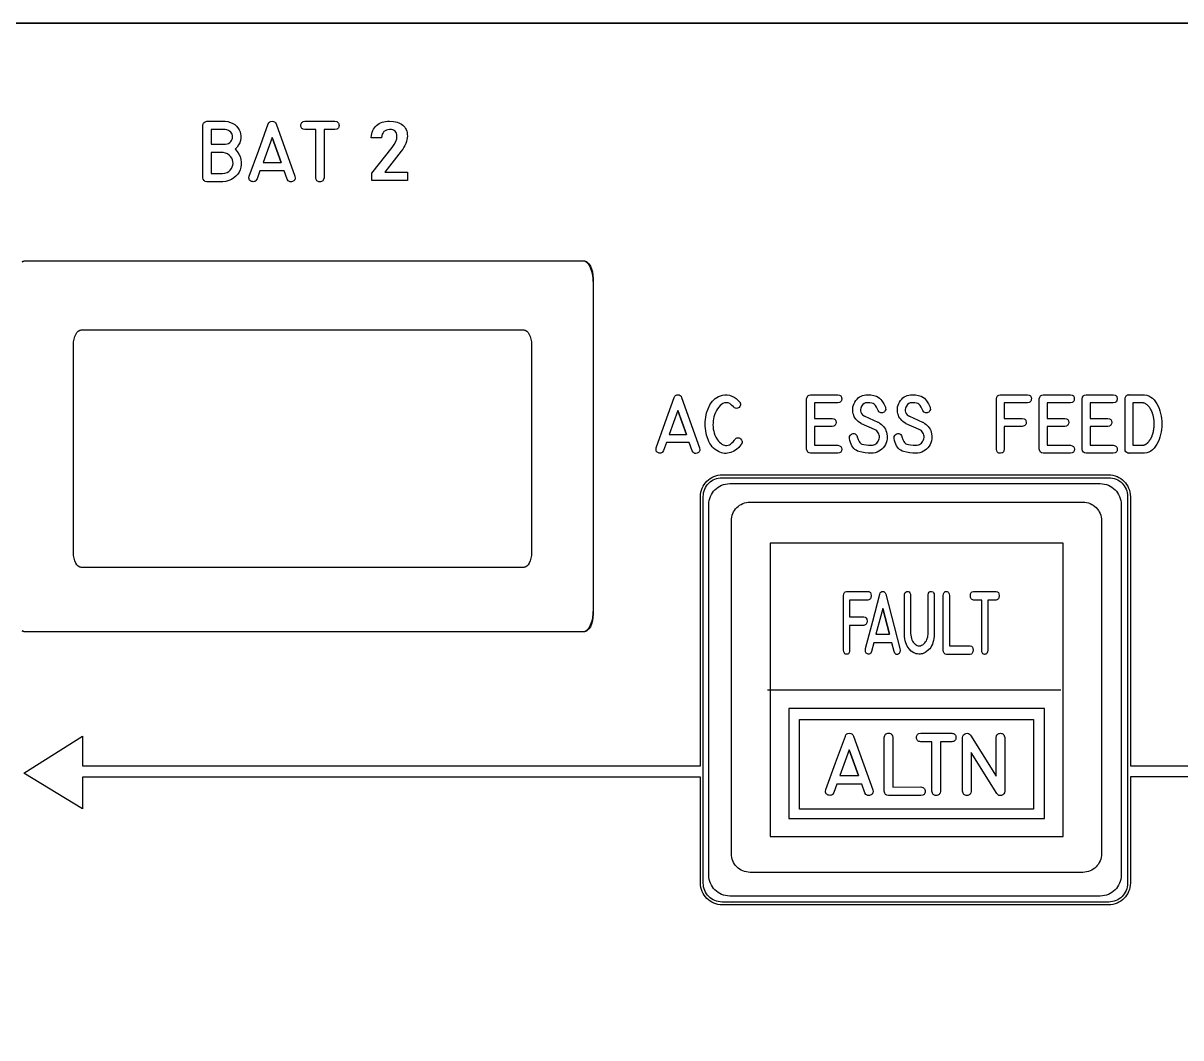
# Model space of a CAD drawing. Extents: x 361 to 684, y 82 to 686.
# Drawn here: x 539.8 to 602.9, y 381.5 to 436.8 of the extents above; entities that cross this region are included whole.
import ezdxf

# ---------------------------------------------------------------- set-up
doc = ezdxf.new("R2010")
doc.units = 0
for name, color, linetype in [('_BACKPANEL', 5, 'CONTINUOUS'), ('_ENGRAVING', 105, 'CONTINUOUS'), ('_LABELS', 30, 'CONTINUOUS'), ('_TOPLAYER', 1, 'CONTINUOUS')]:
    doc.layers.add(name, color=color, linetype=linetype)

msp = doc.modelspace()

# ---------------------------------------------------------------- linework, layer by layer
at = {"layer": '_BACKPANEL'}
for points in [[(683.839, 436.825), (683.839, 431.985), (683.839, 422.306), (683.839, 412.626), (683.839, 340.03), (683.839, 330.35), (361.5, 330.35), (361.5, 340.03), (361.5, 412.626), (361.5, 422.306), (361.5, 431.985), (361.5, 436.825)], [(577.894, 412.033), (598.989, 412.033), (599.095, 412.028), (599.197, 412.012), (599.295, 411.987), (599.39, 411.952), (599.48, 411.909), (599.564, 411.858), (599.643, 411.799), (599.716, 411.733), (599.782, 411.66), (599.841, 411.581), (599.893, 411.496), (599.936, 411.406), (599.97, 411.312), (599.996, 411.213), (600.011, 411.111), (600.016, 411.005), (600.016, 389.91), (600.011, 389.805), (599.996, 389.703), (599.97, 389.604), (599.936, 389.51), (599.893, 389.42), (599.841, 389.335), (599.782, 389.256), (599.716, 389.183), (599.643, 389.117), (599.564, 389.058), (599.48, 389.007), (599.39, 388.963), (599.295, 388.929), (599.197, 388.904), (599.095, 388.888), (598.989, 388.883), (577.894, 388.883), (577.788, 388.888), (577.686, 388.904), (577.588, 388.929), (577.493, 388.963), (577.403, 389.007), (577.319, 389.058), (577.24, 389.117), (577.167, 389.183), (577.1, 389.256), (577.041, 389.335), (576.99, 389.42), (576.947, 389.51), (576.912, 389.604), (576.887, 389.703), (576.872, 389.805), (576.866, 389.91), (576.866, 411.005), (576.872, 411.111), (576.887, 411.213), (576.912, 411.312), (576.947, 411.406), (576.99, 411.496), (577.041, 411.581), (577.1, 411.66), (577.167, 411.733), (577.24, 411.799), (577.319, 411.858), (577.403, 411.909), (577.493, 411.952), (577.588, 411.987), (577.686, 412.012), (577.788, 412.028)]]:
    msp.add_lwpolyline(points, close=True, dxfattribs=at)
msp.add_lwpolyline([(539.705, 423.82), (539.755, 423.844), (539.807, 423.859), (539.86, 423.864), (570.335, 423.864), (570.388, 423.859), (570.44, 423.844), (570.49, 423.82), (570.539, 423.787), (570.628, 423.696), (570.705, 423.576), (570.769, 423.43), (570.817, 423.262), (570.848, 423.077), (570.859, 422.879), (570.859, 404.6), (570.848, 404.401), (570.817, 404.216), (570.769, 404.049), (570.705, 403.903), (570.628, 403.783), (570.539, 403.692), (570.49, 403.659), (570.44, 403.634), (570.388, 403.619), (570.335, 403.614), (539.86, 403.614), (539.807, 403.619), (539.755, 403.634), (539.705, 403.659)], dxfattribs=at)
at = {"layer": '_ENGRAVING'}
for points in [[(550.783, 431.477), (550.93, 431.456), (551.065, 431.418), (551.188, 431.363), (551.298, 431.292), (551.395, 431.208), (551.475, 431.116), (551.539, 431.016), (551.588, 430.907), (551.619, 430.793), (551.634, 430.675), (551.63, 430.553), (551.61, 430.428), (551.57, 430.304), (551.509, 430.184), (551.427, 430.07), (551.325, 429.961), (551.437, 429.828), (551.526, 429.689), (551.592, 429.546), (551.635, 429.396), (551.655, 429.247), (551.656, 429.103), (551.636, 428.964), (551.597, 428.829), (551.538, 428.703), (551.461, 428.586), (551.366, 428.479), (551.252, 428.382), (551.122, 428.3), (550.978, 428.238), (550.818, 428.196), (550.644, 428.174), (550.639, 428.174), (549.781, 428.174), (549.692, 428.198), (549.625, 428.243), (549.578, 428.31), (549.552, 428.398), (549.552, 431.248), (549.577, 431.338), (549.597, 431.374), (549.623, 431.406), (549.691, 431.452), (549.781, 431.477)], [(552.091, 428.485), (552.608, 429.907), (553.127, 431.329), (553.16, 431.393), (553.206, 431.44), (553.266, 431.468), (553.338, 431.477), (553.411, 431.469), (553.47, 431.441), (553.517, 431.395), (553.551, 431.329), (554.585, 428.477), (554.595, 428.373), (554.588, 428.329), (554.575, 428.29), (554.554, 428.256), (554.525, 428.227), (554.489, 428.202), (554.446, 428.183), (554.401, 428.171), (554.358, 428.167), (554.318, 428.171), (554.281, 428.184), (554.246, 428.205), (554.214, 428.235), (554.158, 428.319), (553.991, 428.78), (552.677, 428.78), (552.515, 428.33), (552.458, 428.246), (552.426, 428.216), (552.39, 428.195), (552.352, 428.183), (552.312, 428.179), (552.268, 428.184), (552.222, 428.197), (552.178, 428.217), (552.142, 428.241), (552.114, 428.27), (552.094, 428.304), (552.082, 428.342), (552.077, 428.385)], [(555.721, 428.4), (555.721, 431.023), (555.129, 431.023), (555.03, 431.043), (554.991, 431.063), (554.96, 431.088), (554.935, 431.119), (554.917, 431.157), (554.907, 431.2), (554.904, 431.249), (554.907, 431.298), (554.918, 431.342), (554.936, 431.379), (554.96, 431.411), (554.992, 431.436), (555.031, 431.456), (555.129, 431.477), (556.766, 431.477), (556.864, 431.457), (556.902, 431.437), (556.933, 431.412), (556.958, 431.38), (556.975, 431.342), (556.986, 431.299), (556.989, 431.249), (556.986, 431.2), (556.976, 431.156), (556.958, 431.119), (556.934, 431.087), (556.903, 431.062), (556.864, 431.043), (556.766, 431.023), (556.176, 431.023), (556.176, 428.4), (556.147, 428.3), (556.125, 428.26), (556.098, 428.229), (556.065, 428.204), (556.028, 428.187), (555.985, 428.177), (555.938, 428.174), (555.89, 428.178), (555.849, 428.189), (555.813, 428.207), (555.783, 428.232), (555.759, 428.263), (555.74, 428.302)], [(559.74, 431.482), (559.964, 431.469), (560.065, 431.453), (560.159, 431.43), (560.246, 431.4), (560.326, 431.364), (560.399, 431.322), (560.466, 431.272), (560.525, 431.218), (560.577, 431.157), (560.62, 431.091), (560.656, 431.019), (560.684, 430.941), (560.703, 430.857), (560.715, 430.767), (560.719, 430.672), (560.719, 430.666), (560.714, 430.572), (560.698, 430.475), (560.672, 430.374), (560.635, 430.27), (560.588, 430.164), (560.53, 430.057), (560.463, 429.95), (560.386, 429.842), (559.494, 428.692), (560.73, 428.692), (560.73, 428.239), (558.782, 428.239), (558.782, 428.654), (559.884, 430.041), (559.999, 430.21), (560.084, 430.372), (560.136, 430.525), (560.149, 430.596), (560.153, 430.663), (560.153, 430.672), (560.147, 430.753), (560.127, 430.824), (560.095, 430.884), (560.051, 430.935), (559.993, 430.974), (559.925, 431.003), (559.845, 431.02), (559.753, 431.025), (559.661, 431.018), (559.578, 430.997), (559.506, 430.962), (559.443, 430.913), (559.392, 430.851), (559.353, 430.777), (559.326, 430.69), (559.313, 430.59), (559.313, 430.575), (558.746, 430.575), (558.746, 430.59), (558.759, 430.695), (558.778, 430.793), (558.805, 430.885), (558.838, 430.971), (558.878, 431.05), (558.925, 431.123), (558.98, 431.19), (559.041, 431.25), (559.108, 431.305), (559.182, 431.352), (559.261, 431.392), (559.345, 431.424), (559.436, 431.45), (559.531, 431.468), (559.633, 431.479)], [(550.783, 431.019), (550.009, 431.019), (550.009, 430.224), (550.788, 430.224), (550.881, 430.241), (550.962, 430.271), (551.03, 430.313), (551.085, 430.368), (551.128, 430.431), (551.158, 430.496), (551.175, 430.564), (551.18, 430.633), (551.173, 430.702), (551.154, 430.768), (551.122, 430.831), (551.078, 430.891), (551.022, 430.943), (550.954, 430.982), (550.874, 431.007)], [(553.827, 429.234), (553.336, 430.589), (552.843, 429.234)], [(553.336, 430.589), (553.827, 429.234)], [(550.639, 428.63), (550.768, 428.646), (550.881, 428.68), (550.977, 428.734), (551.057, 428.808), (551.12, 428.893), (551.166, 428.983), (551.195, 429.077), (551.206, 429.176), (551.2, 429.276), (551.177, 429.373), (551.135, 429.466), (551.076, 429.556), (550.999, 429.636), (550.904, 429.699), (550.791, 429.743), (550.659, 429.771), (550.009, 429.771), (550.009, 428.63)], [(574.3, 413.663), (574.791, 415.039), (575.283, 416.416), (575.315, 416.478), (575.359, 416.522), (575.415, 416.55), (575.484, 416.559), (575.553, 416.551), (575.609, 416.524), (575.654, 416.479), (575.686, 416.416), (576.668, 413.655), (576.677, 413.555), (576.671, 413.512), (576.658, 413.474), (576.638, 413.441), (576.611, 413.413), (576.577, 413.39), (576.536, 413.371), (576.452, 413.356), (576.414, 413.36), (576.379, 413.372), (576.346, 413.393), (576.315, 413.421), (576.262, 413.503), (576.104, 413.949), (574.856, 413.949), (574.703, 413.513), (574.649, 413.432), (574.618, 413.403), (574.584, 413.383), (574.548, 413.371), (574.509, 413.367), (574.468, 413.372), (574.424, 413.385), (574.383, 413.404), (574.349, 413.428), (574.322, 413.456), (574.303, 413.488), (574.291, 413.525), (574.287, 413.567)], [(578.942, 413.862), (578.928, 413.841), (578.92, 413.83), (578.914, 413.821), (578.801, 413.687), (578.671, 413.574), (578.526, 413.481), (578.363, 413.41), (578.278, 413.384), (578.194, 413.366), (578.109, 413.358), (578.025, 413.359), (577.941, 413.37), (577.858, 413.389), (577.775, 413.417), (577.692, 413.454), (577.599, 413.507), (577.513, 413.569), (577.432, 413.639), (577.359, 413.717), (577.291, 413.804), (577.23, 413.9), (577.176, 414.004), (577.128, 414.116), (577.051, 414.352), (576.999, 414.592), (576.973, 414.837), (576.973, 415.086), (576.999, 415.333), (577.051, 415.569), (577.129, 415.795), (577.233, 416.011), (577.295, 416.112), (577.364, 416.202), (577.439, 416.283), (577.521, 416.354), (577.61, 416.415), (577.705, 416.466), (577.807, 416.507), (577.916, 416.539), (578.044, 416.558), (578.172, 416.557), (578.301, 416.533), (578.429, 416.488), (578.551, 416.427), (578.661, 416.354), (578.76, 416.27), (578.848, 416.175), (578.856, 416.164), (578.884, 416.116), (578.898, 416.066), (578.899, 416.014), (578.885, 415.959), (578.86, 415.908), (578.826, 415.868), (578.784, 415.838), (578.733, 415.819), (578.675, 415.812), (578.62, 415.822), (578.567, 415.848), (578.516, 415.891), (578.414, 415.997), (578.314, 416.071), (578.217, 416.114), (578.168, 416.124), (578.121, 416.125), (578.028, 416.112), (577.941, 416.081), (577.858, 416.032), (577.781, 415.966), (577.709, 415.886), (577.643, 415.795), (577.584, 415.694), (577.531, 415.582), (577.486, 415.467), (577.451, 415.355), (577.425, 415.247), (577.409, 415.143), (577.399, 415.029), (577.396, 414.915), (577.401, 414.8), (577.414, 414.685), (577.435, 414.572), (577.465, 414.462), (577.504, 414.355), (577.553, 414.252), (577.651, 414.09), (577.704, 414.022), (577.76, 413.962), (577.82, 413.911), (577.882, 413.868), (577.947, 413.833), (578.016, 413.806), (578.086, 413.791), (578.155, 413.789), (578.224, 413.802), (578.292, 413.829), (578.36, 413.87), (578.428, 413.926), (578.495, 413.995), (578.562, 414.079), (578.591, 414.119), (578.664, 414.182), (578.701, 414.2), (578.739, 414.209), (578.777, 414.208), (578.816, 414.199), (578.855, 414.18), (578.895, 414.153), (578.958, 414.086), (578.976, 414.051), (578.987, 414.016), (578.988, 413.979), (578.981, 413.941)], [(584.205, 416.124), (582.935, 416.124), (582.935, 415.27), (583.903, 415.27), (583.998, 415.243), (584.035, 415.223), (584.066, 415.198), (584.089, 415.167), (584.106, 415.132), (584.12, 415.047), (584.106, 414.962), (584.089, 414.927), (584.065, 414.897), (584.035, 414.872), (583.997, 414.852), (583.903, 414.826), (582.935, 414.826), (582.935, 413.801), (584.205, 413.801), (584.299, 413.775), (584.336, 413.754), (584.366, 413.729), (584.39, 413.699), (584.407, 413.665), (584.42, 413.581), (584.407, 413.497), (584.39, 413.462), (584.366, 413.432), (584.336, 413.407), (584.299, 413.387), (584.205, 413.362), (582.722, 413.362), (582.637, 413.385), (582.572, 413.43), (582.528, 413.496), (582.505, 413.584), (582.505, 416.341), (582.529, 416.432), (582.574, 416.498), (582.603, 416.523), (582.638, 416.541), (582.722, 416.559), (584.205, 416.559), (584.299, 416.539), (584.336, 416.52), (584.366, 416.496), (584.39, 416.465), (584.407, 416.429), (584.416, 416.387), (584.42, 416.34), (584.406, 416.25), (584.389, 416.215), (584.366, 416.185), (584.335, 416.161), (584.298, 416.142)], [(586.387, 415.064), (586.411, 415.053), (586.439, 415.039), (586.463, 415.025), (586.487, 415.01), (586.512, 414.995), (586.584, 414.942), (586.649, 414.884), (586.707, 414.821), (586.758, 414.753), (586.801, 414.68), (586.837, 414.603), (586.866, 414.52), (586.887, 414.433), (586.904, 414.29), (586.9, 414.144), (586.881, 414.04), (586.851, 413.94), (586.808, 413.844), (586.753, 413.751), (586.689, 413.666), (586.616, 413.592), (586.536, 413.527), (586.448, 413.473), (586.348, 413.426), (586.247, 413.393), (586.144, 413.373), (586.039, 413.367), (585.863, 413.372), (585.692, 413.39), (585.524, 413.419), (585.361, 413.46), (585.283, 413.488), (585.211, 413.525), (585.144, 413.573), (585.084, 413.63), (585.029, 413.697), (584.98, 413.774), (584.937, 413.861), (584.9, 413.957), (584.872, 414.063), (584.851, 414.172), (584.846, 414.227), (584.853, 414.278), (584.873, 414.326), (584.905, 414.37), (584.946, 414.407), (584.992, 414.43), (585.042, 414.44), (585.097, 414.436), (585.153, 414.417), (585.2, 414.385), (585.237, 414.341), (585.266, 414.283), (585.27, 414.269), (585.314, 414.117), (585.371, 413.999), (585.405, 413.952), (585.442, 413.915), (585.483, 413.885), (585.527, 413.865), (585.627, 413.836), (585.746, 413.817), (585.882, 413.807), (586.036, 413.805), (586.108, 413.81), (586.174, 413.823), (586.235, 413.846), (586.289, 413.877), (586.338, 413.918), (586.38, 413.967), (586.417, 414.025), (586.448, 414.093), (586.467, 414.157), (586.476, 414.223), (586.475, 414.29), (586.463, 414.359), (586.442, 414.425), (586.413, 414.485), (586.376, 414.54), (586.33, 414.589), (586.279, 414.627), (586.214, 414.662), (585.505, 414.979), (585.482, 414.992), (585.399, 415.041), (585.324, 415.095), (585.258, 415.154), (585.2, 415.219), (585.15, 415.288), (585.108, 415.361), (585.075, 415.44), (585.05, 415.524), (585.03, 415.623), (585.02, 415.719), (585.022, 415.812), (585.034, 415.903), (585.058, 415.992), (585.092, 416.077), (585.137, 416.161), (585.193, 416.241), (585.257, 416.316), (585.325, 416.38), (585.399, 416.435), (585.477, 416.48), (585.56, 416.514), (585.648, 416.539), (585.741, 416.554), (585.838, 416.559), (586.007, 416.554), (586.166, 416.524), (586.243, 416.504), (586.321, 416.473), (586.412, 416.423), (586.491, 416.364), (586.559, 416.296), (586.616, 416.22), (586.714, 416.053), (586.802, 415.872), (586.815, 415.832), (586.82, 415.759), (586.8, 415.693), (586.762, 415.633), (586.73, 415.605), (586.689, 415.581), (586.646, 415.568), (586.602, 415.564), (586.555, 415.571), (586.51, 415.587), (586.471, 415.613), (586.438, 415.649), (586.41, 415.696), (586.325, 415.881), (586.27, 415.967), (586.198, 416.038), (586.133, 416.074), (586.064, 416.1), (585.964, 416.117), (585.823, 416.122), (585.727, 416.11), (585.642, 416.075), (585.57, 416.019), (585.509, 415.941), (585.478, 415.882), (585.459, 415.82), (585.451, 415.755), (585.454, 415.686), (585.472, 415.605), (585.505, 415.533), (585.552, 415.47), (585.613, 415.418), (585.627, 415.408), (585.644, 415.398), (585.661, 415.39), (585.679, 415.382)], [(588.824, 415.064), (588.849, 415.053), (588.876, 415.039), (588.901, 415.025), (588.925, 415.01), (588.95, 414.995), (589.022, 414.942), (589.087, 414.884), (589.145, 414.821), (589.195, 414.753), (589.239, 414.68), (589.275, 414.603), (589.304, 414.52), (589.325, 414.433), (589.342, 414.29), (589.337, 414.144), (589.319, 414.04), (589.289, 413.94), (589.246, 413.844), (589.191, 413.751), (589.126, 413.666), (589.054, 413.592), (588.974, 413.527), (588.886, 413.473), (588.786, 413.426), (588.685, 413.393), (588.582, 413.373), (588.477, 413.367), (588.301, 413.372), (588.13, 413.39), (587.962, 413.419), (587.798, 413.46), (587.721, 413.488), (587.648, 413.525), (587.582, 413.573), (587.522, 413.63), (587.467, 413.697), (587.418, 413.774), (587.375, 413.861), (587.338, 413.957), (587.31, 414.063), (587.289, 414.172), (587.283, 414.227), (587.291, 414.278), (587.311, 414.326), (587.343, 414.37), (587.384, 414.407), (587.43, 414.43), (587.48, 414.44), (587.535, 414.436), (587.591, 414.417), (587.638, 414.385), (587.675, 414.341), (587.704, 414.283), (587.708, 414.269), (587.752, 414.117), (587.809, 413.999), (587.843, 413.952), (587.88, 413.915), (587.921, 413.885), (587.965, 413.865), (588.065, 413.836), (588.183, 413.817), (588.32, 413.807), (588.474, 413.805), (588.546, 413.81), (588.612, 413.823), (588.672, 413.846), (588.727, 413.877), (588.775, 413.918), (588.818, 413.967), (588.855, 414.025), (588.886, 414.093), (588.905, 414.157), (588.914, 414.223), (588.913, 414.29), (588.901, 414.359), (588.88, 414.425), (588.851, 414.485), (588.813, 414.54), (588.768, 414.589), (588.716, 414.627), (588.651, 414.662), (587.942, 414.979), (587.919, 414.992), (587.837, 415.041), (587.762, 415.095), (587.696, 415.154), (587.638, 415.219), (587.588, 415.288), (587.546, 415.361), (587.513, 415.44), (587.488, 415.524), (587.467, 415.623), (587.458, 415.719), (587.46, 415.812), (587.472, 415.903), (587.495, 415.992), (587.53, 416.077), (587.575, 416.161), (587.631, 416.241), (587.695, 416.316), (587.763, 416.38), (587.837, 416.435), (587.915, 416.48), (587.998, 416.514), (588.086, 416.539), (588.179, 416.554), (588.276, 416.559), (588.445, 416.554), (588.604, 416.524), (588.681, 416.504), (588.759, 416.473), (588.849, 416.423), (588.929, 416.364), (588.997, 416.296), (589.054, 416.22), (589.152, 416.053), (589.239, 415.872), (589.253, 415.832), (589.258, 415.759), (589.238, 415.693), (589.2, 415.633), (589.167, 415.605), (589.127, 415.581), (589.084, 415.568), (589.039, 415.564), (588.993, 415.571), (588.948, 415.587), (588.909, 415.613), (588.875, 415.649), (588.847, 415.696), (588.762, 415.881), (588.708, 415.967), (588.636, 416.038), (588.571, 416.074), (588.501, 416.1), (588.402, 416.117), (588.261, 416.122), (588.164, 416.11), (588.08, 416.075), (588.007, 416.019), (587.947, 415.941), (587.916, 415.882), (587.896, 415.82), (587.888, 415.755), (587.892, 415.686), (587.91, 415.605), (587.942, 415.533), (587.989, 415.47), (588.051, 415.418), (588.065, 415.408), (588.082, 415.398), (588.099, 415.39), (588.117, 415.382)], [(592.858, 413.584), (592.858, 416.337), (592.882, 416.429), (592.901, 416.465), (592.926, 416.496), (592.956, 416.521), (592.99, 416.539), (593.075, 416.559), (594.558, 416.559), (594.651, 416.539), (594.687, 416.52), (594.717, 416.495), (594.74, 416.465), (594.757, 416.428), (594.77, 416.338), (594.767, 416.29), (594.757, 416.248), (594.74, 416.212), (594.716, 416.182), (594.686, 416.158), (594.649, 416.139), (594.554, 416.12), (593.288, 416.12), (593.288, 415.267), (594.276, 415.267), (594.368, 415.248), (594.405, 415.23), (594.435, 415.206), (594.459, 415.177), (594.476, 415.142), (594.49, 415.056), (594.487, 415.01), (594.478, 414.968), (594.461, 414.932), (594.438, 414.901), (594.408, 414.875), (594.371, 414.854), (594.276, 414.828), (593.288, 414.828), (593.288, 413.584), (593.269, 413.489), (593.252, 413.452), (593.229, 413.421), (593.2, 413.397), (593.166, 413.38), (593.081, 413.365), (593.035, 413.368), (592.995, 413.378), (592.959, 413.394), (592.929, 413.418), (592.904, 413.449), (592.883, 413.487)], [(596.899, 416.124), (595.629, 416.124), (595.629, 415.27), (596.597, 415.27), (596.692, 415.243), (596.73, 415.223), (596.76, 415.198), (596.784, 415.167), (596.801, 415.132), (596.814, 415.047), (596.8, 414.962), (596.783, 414.927), (596.759, 414.897), (596.729, 414.872), (596.692, 414.852), (596.597, 414.826), (595.629, 414.826), (595.629, 413.801), (596.899, 413.801), (596.993, 413.775), (597.03, 413.754), (597.061, 413.729), (597.084, 413.699), (597.101, 413.665), (597.115, 413.581), (597.101, 413.497), (597.084, 413.462), (597.061, 413.432), (597.03, 413.407), (596.993, 413.387), (596.899, 413.362), (595.417, 413.362), (595.331, 413.385), (595.267, 413.43), (595.223, 413.496), (595.199, 413.584), (595.199, 416.341), (595.224, 416.432), (595.268, 416.498), (595.298, 416.523), (595.332, 416.541), (595.417, 416.559), (596.899, 416.559), (596.993, 416.539), (597.03, 416.52), (597.061, 416.496), (597.084, 416.465), (597.101, 416.429), (597.111, 416.387), (597.114, 416.34), (597.1, 416.25), (597.083, 416.215), (597.06, 416.185), (597.03, 416.161), (596.993, 416.142)], [(599.24, 416.124), (597.971, 416.124), (597.971, 415.27), (598.939, 415.27), (599.034, 415.243), (599.071, 415.223), (599.101, 415.198), (599.125, 415.167), (599.142, 415.132), (599.155, 415.047), (599.141, 414.962), (599.124, 414.927), (599.101, 414.897), (599.07, 414.872), (599.033, 414.852), (598.939, 414.826), (597.971, 414.826), (597.971, 413.801), (599.24, 413.801), (599.335, 413.775), (599.372, 413.754), (599.402, 413.729), (599.426, 413.699), (599.443, 413.665), (599.456, 413.581), (599.443, 413.497), (599.426, 413.462), (599.402, 413.432), (599.372, 413.407), (599.335, 413.387), (599.24, 413.362), (597.758, 413.362), (597.673, 413.385), (597.608, 413.43), (597.564, 413.496), (597.54, 413.584), (597.54, 416.341), (597.565, 416.432), (597.609, 416.498), (597.639, 416.523), (597.674, 416.541), (597.758, 416.559), (599.24, 416.559), (599.335, 416.539), (599.372, 416.52), (599.402, 416.496), (599.425, 416.465), (599.442, 416.429), (599.452, 416.387), (599.455, 416.34), (599.442, 416.25), (599.425, 416.215), (599.401, 416.185), (599.371, 416.161), (599.334, 416.142)], [(600.096, 416.559), (600.817, 416.559), (600.948, 416.551), (601.069, 416.528), (601.183, 416.489), (601.288, 416.434), (601.384, 416.364), (601.472, 416.278), (601.552, 416.177), (601.623, 416.06), (601.686, 415.933), (601.74, 415.804), (601.786, 415.671), (601.824, 415.535), (601.853, 415.396), (601.874, 415.254), (601.887, 415.109), (601.891, 414.961), (601.887, 414.812), (601.874, 414.667), (601.853, 414.525), (601.824, 414.386), (601.786, 414.25), (601.74, 414.118), (601.685, 413.988), (601.622, 413.862), (601.551, 413.744), (601.471, 413.643), (601.383, 413.557), (601.287, 413.487), (601.182, 413.432), (601.069, 413.393), (600.947, 413.37), (600.817, 413.362), (600.096, 413.362), (600.099, 413.362), (600.096, 413.362), (600.041, 413.371), (599.971, 413.399), (599.922, 413.444), (599.893, 413.505), (599.883, 413.584), (599.882, 413.584), (599.883, 416.341), (599.882, 416.353), (599.888, 416.394), (599.901, 416.432), (599.921, 416.467), (599.948, 416.499), (599.981, 416.525), (600.017, 416.544), (600.056, 416.555), (600.098, 416.559)], [(575.948, 414.388), (575.482, 415.699), (575.014, 414.388)], [(575.482, 415.699), (575.948, 414.388)], [(600.817, 413.802), (600.824, 413.802), (600.831, 413.802), (600.837, 413.803), (600.843, 413.804), (600.85, 413.805), (600.859, 413.805), (600.865, 413.806), (600.873, 413.807), (600.879, 413.808), (600.886, 413.808), (600.899, 413.812), (600.905, 413.814), (600.912, 413.818), (600.919, 413.819), (600.928, 413.821), (600.934, 413.823), (600.941, 413.826), (600.955, 413.832), (600.971, 413.838), (600.977, 413.84), (600.984, 413.844), (600.997, 413.852), (601.012, 413.86), (601.018, 413.864), (601.026, 413.869), (601.039, 413.879), (601.046, 413.883), (601.055, 413.888), (601.061, 413.893), (601.069, 413.899), (601.075, 413.903), (601.082, 413.908), (601.098, 413.921), (601.11, 413.933), (601.116, 413.94), (601.124, 413.947), (601.13, 413.954), (601.137, 413.961), (601.151, 413.974), (601.157, 413.98), (601.165, 413.988), (601.171, 413.995), (601.179, 414.004), (601.191, 414.019), (601.205, 414.036), (601.217, 414.054), (601.223, 414.062), (601.231, 414.071), (601.236, 414.08), (601.243, 414.089), (601.248, 414.1), (601.255, 414.11), (601.268, 414.129), (601.273, 414.139), (601.28, 414.149), (601.285, 414.159), (601.292, 414.169), (601.301, 414.189), (601.307, 414.2), (601.314, 414.213), (601.319, 414.223), (601.326, 414.235), (601.33, 414.246), (601.335, 414.258), (601.346, 414.281), (601.356, 414.306), (601.36, 414.318), (601.366, 414.331), (601.369, 414.344), (601.375, 414.358), (601.382, 414.383), (601.386, 414.395), (601.392, 414.409), (601.399, 414.436), (601.409, 414.463), (601.411, 414.476), (601.415, 414.491), (601.418, 414.504), (601.422, 414.519), (601.425, 414.53), (601.428, 414.545), (601.433, 414.575), (601.435, 414.588), (601.439, 414.603), (601.441, 414.616), (601.444, 414.631), (601.448, 414.661), (601.451, 414.675), (601.454, 414.69), (601.458, 414.72), (601.458, 414.733), (601.461, 414.75), (601.464, 414.779), (601.465, 414.809), (601.467, 414.84), (601.468, 414.87), (601.469, 414.885), (601.471, 414.901), (601.472, 414.915), (601.473, 414.931), (601.473, 414.945), (601.473, 414.961), (601.473, 414.975), (601.473, 414.99), (601.472, 415.005), (601.471, 415.021), (601.471, 415.035), (601.471, 415.051), (601.468, 415.082), (601.467, 415.11), (601.464, 415.143), (601.462, 415.171), (601.459, 415.201), (601.457, 415.215), (601.456, 415.231), (601.45, 415.26), (601.447, 415.274), (601.445, 415.288), (601.441, 415.318), (601.436, 415.348), (601.428, 415.376), (601.424, 415.402), (601.419, 415.416), (601.416, 415.43), (601.412, 415.444), (601.409, 415.459), (601.401, 415.485), (601.393, 415.512), (601.388, 415.523), (601.384, 415.537), (601.375, 415.563), (601.366, 415.588), (601.36, 415.6), (601.356, 415.613), (601.35, 415.624), (601.346, 415.637), (601.335, 415.66), (601.326, 415.682), (601.315, 415.705), (601.309, 415.715), (601.304, 415.726), (601.292, 415.747), (601.28, 415.768), (601.273, 415.778), (601.268, 415.788), (601.255, 415.807), (601.249, 415.816), (601.245, 415.825), (601.219, 415.861), (601.194, 415.896), (601.167, 415.927), (601.139, 415.957), (601.113, 415.983), (601.084, 416.007), (601.055, 416.03), (601.026, 416.05), (600.998, 416.067), (600.971, 416.081), (600.941, 416.092), (600.912, 416.103), (600.899, 416.107), (600.886, 416.113), (600.859, 416.117), (600.831, 416.119), (600.824, 416.119), (600.817, 416.119), (600.312, 416.119), (600.312, 413.802)], [(578.312, 411.708), (598.528, 411.708), (598.645, 411.702), (598.758, 411.685), (598.868, 411.657), (598.973, 411.618), (599.073, 411.57), (599.167, 411.513), (599.255, 411.448), (599.336, 411.374), (599.41, 411.293), (599.475, 411.205), (599.532, 411.111), (599.58, 411.011), (599.619, 410.906), (599.647, 410.797), (599.664, 410.683), (599.67, 410.566), (599.67, 390.35), (599.664, 390.233), (599.647, 390.119), (599.619, 390.01), (599.58, 389.905), (599.532, 389.805), (599.475, 389.711), (599.41, 389.623), (599.336, 389.542), (599.255, 389.468), (599.167, 389.402), (599.073, 389.345), (598.973, 389.297), (598.868, 389.259), (598.758, 389.231), (598.645, 389.214), (598.528, 389.208), (578.312, 389.208), (578.195, 389.214), (578.081, 389.231), (577.971, 389.259), (577.866, 389.297), (577.767, 389.345), (577.672, 389.402), (577.584, 389.468), (577.503, 389.542), (577.43, 389.623), (577.364, 389.711), (577.307, 389.805), (577.259, 389.905), (577.221, 390.01), (577.193, 390.119), (577.176, 390.233), (577.17, 390.35), (577.17, 410.566), (577.176, 410.683), (577.193, 410.797), (577.221, 410.906), (577.259, 411.011), (577.307, 411.111), (577.364, 411.205), (577.43, 411.293), (577.503, 411.374), (577.584, 411.448), (577.672, 411.513), (577.767, 411.57), (577.866, 411.618), (577.971, 411.657), (578.081, 411.685), (578.195, 411.702)]]:
    msp.add_lwpolyline(points, close=True, dxfattribs=at)
msp.add_lwpolyline([(603.981, 395.707), (600.17, 395.707), (600.17, 389.92), (600.164, 389.798), (600.146, 389.68), (600.116, 389.565), (600.076, 389.456), (600.026, 389.352), (599.967, 389.254), (599.899, 389.162), (599.822, 389.078), (599.737, 389.001), (599.646, 388.932), (599.548, 388.873), (599.443, 388.823), (599.334, 388.783), (599.22, 388.754), (599.101, 388.736), (598.979, 388.73), (577.904, 388.73), (577.782, 388.736), (577.663, 388.754), (577.549, 388.783), (577.439, 388.823), (577.335, 388.873), (577.237, 388.932), (577.146, 389.001), (577.061, 389.078), (576.984, 389.162), (576.916, 389.254), (576.856, 389.352), (576.806, 389.456), (576.766, 389.565), (576.737, 389.68), (576.719, 389.798), (576.713, 389.92), (576.713, 395.702), (542.99, 395.702), (542.99, 393.973), (539.791, 395.919), (542.99, 397.923), (542.99, 396.304), (576.713, 396.304), (576.713, 410.996), (576.719, 411.118), (576.737, 411.236), (576.766, 411.35), (576.806, 411.46), (576.856, 411.564), (576.916, 411.662), (576.984, 411.754), (577.061, 411.838), (577.146, 411.915), (577.237, 411.983), (577.335, 412.043), (577.439, 412.093), (577.549, 412.133), (577.663, 412.162), (577.782, 412.18), (577.904, 412.186), (598.979, 412.186), (599.101, 412.18), (599.22, 412.162), (599.334, 412.133), (599.443, 412.093), (599.548, 412.043), (599.646, 411.983), (599.737, 411.915), (599.822, 411.838), (599.899, 411.754), (599.967, 411.662), (600.026, 411.564), (600.076, 411.46), (600.116, 411.35), (600.146, 411.236), (600.164, 411.118), (600.17, 410.996), (600.17, 396.309), (603.981, 396.309)], dxfattribs=at)
at = {"layer": '_LABELS'}
for points in [[(596.511, 392.457), (596.511, 408.459), (580.511, 408.459), (580.511, 392.457)], [(584.511, 402.632), (584.511, 405.592), (584.53, 405.69), (584.565, 405.762), (584.616, 405.809), (584.683, 405.83), (585.857, 405.83), (585.896, 405.822), (585.931, 405.808), (585.96, 405.788), (585.983, 405.761), (586.015, 405.69), (586.025, 405.593), (586.015, 405.496), (585.983, 405.425), (585.959, 405.398), (585.929, 405.379), (585.895, 405.365), (585.854, 405.358), (584.852, 405.358), (584.852, 404.441), (585.634, 404.441), (585.707, 404.42), (585.736, 404.401), (585.76, 404.376), (585.792, 404.307), (585.804, 404.214), (585.794, 404.12), (585.762, 404.048), (585.738, 404.02), (585.709, 403.998), (585.634, 403.969), (584.852, 403.969), (584.852, 402.632), (584.837, 402.53), (584.805, 402.457), (584.782, 402.431), (584.755, 402.413), (584.723, 402.401), (584.688, 402.397), (584.652, 402.4), (584.62, 402.41), (584.591, 402.428), (584.567, 402.454), (584.531, 402.528)], [(585.725, 402.717), (586.113, 404.196), (586.503, 405.676), (586.528, 405.743), (586.563, 405.791), (586.607, 405.82), (586.662, 405.83), (586.716, 405.821), (586.761, 405.792), (586.796, 405.744), (586.822, 405.676), (587.599, 402.709), (587.606, 402.601), (587.591, 402.514), (587.554, 402.448), (587.527, 402.423), (587.495, 402.403), (587.46, 402.391), (587.428, 402.386), (587.398, 402.391), (587.37, 402.404), (587.32, 402.457), (587.278, 402.544), (587.153, 403.024), (586.165, 403.024), (586.043, 402.556), (586.001, 402.468), (585.976, 402.438), (585.949, 402.416), (585.921, 402.403), (585.89, 402.399), (585.858, 402.404), (585.823, 402.418), (585.763, 402.464), (585.727, 402.529), (585.714, 402.614)], [(589.472, 403.526), (589.472, 403.492), (589.467, 403.392), (589.451, 403.268), (589.429, 403.152), (589.401, 403.045), (589.366, 402.946), (589.324, 402.855), (589.277, 402.773), (589.223, 402.699), (589.163, 402.634), (589.034, 402.528), (588.968, 402.488), (588.901, 402.455), (588.833, 402.431), (588.764, 402.414), (588.693, 402.406), (588.622, 402.406), (588.551, 402.414), (588.482, 402.43), (588.414, 402.454), (588.347, 402.486), (588.219, 402.575), (588.097, 402.695), (588.04, 402.768), (587.991, 402.848), (587.949, 402.936), (587.913, 403.031), (587.884, 403.135), (587.862, 403.246), (587.846, 403.366), (587.838, 403.492), (587.838, 403.526), (587.838, 405.595), (587.851, 405.686), (587.885, 405.76), (587.929, 405.809), (587.982, 405.83), (588.044, 405.825), (588.104, 405.797), (588.146, 405.749), (588.171, 405.682), (588.18, 405.595), (588.18, 403.526), (588.202, 403.345), (588.223, 403.264), (588.25, 403.189), (588.284, 403.12), (588.325, 403.057), (588.372, 403), (588.425, 402.949), (588.482, 402.907), (588.54, 402.878), (588.599, 402.862), (588.658, 402.857), (588.719, 402.866), (588.779, 402.887), (588.841, 402.92), (588.903, 402.966), (588.956, 403.015), (589.001, 403.071), (589.039, 403.134), (589.069, 403.204), (589.111, 403.357), (589.131, 403.526), (589.131, 405.595), (589.134, 405.64), (589.156, 405.729), (589.193, 405.79), (589.218, 405.81), (589.247, 405.823), (589.317, 405.827), (589.385, 405.805), (589.411, 405.785), (589.433, 405.759), (589.462, 405.689), (589.472, 405.595)], [(590.133, 402.392), (590.066, 402.411), (590.015, 402.457), (589.98, 402.528), (589.961, 402.625), (589.961, 405.592), (589.981, 405.697), (590.018, 405.772), (590.042, 405.798), (590.07, 405.816), (590.102, 405.826), (590.138, 405.829), (590.174, 405.825), (590.205, 405.813), (590.232, 405.794), (590.255, 405.768), (590.287, 405.694), (590.303, 405.592), (590.303, 402.86), (591.422, 402.862), (591.497, 402.836), (591.526, 402.815), (591.55, 402.788), (591.582, 402.716), (591.592, 402.621), (591.581, 402.526), (591.548, 402.457), (591.524, 402.431), (591.495, 402.412), (591.421, 402.392)], [(592.058, 402.628), (592.058, 405.357), (591.613, 405.357), (591.538, 405.378), (591.509, 405.399), (591.486, 405.425), (591.454, 405.496), (591.444, 405.593), (591.454, 405.689), (591.486, 405.761), (591.51, 405.787), (591.539, 405.808), (591.613, 405.83), (592.843, 405.83), (592.917, 405.808), (592.945, 405.788), (592.969, 405.761), (593, 405.69), (593.011, 405.593), (593.001, 405.496), (592.97, 405.424), (592.946, 405.398), (592.917, 405.378), (592.883, 405.364), (592.843, 405.357), (592.4, 405.357), (592.4, 402.628), (592.378, 402.524), (592.341, 402.45), (592.317, 402.425), (592.288, 402.407), (592.257, 402.396), (592.221, 402.393), (592.185, 402.398), (592.154, 402.409), (592.127, 402.428), (592.104, 402.454), (592.072, 402.527)], [(587.029, 403.496), (586.661, 404.905), (586.29, 403.496)], [(586.661, 404.905), (587.029, 403.496)], [(581.538, 399.441), (581.538, 399.298), (581.538, 393.441), (595.484, 393.441), (595.484, 399.441)], [(582.109, 398.842), (594.895, 398.842), (594.895, 393.941), (582.109, 393.941)], [(583.552, 395.015), (584.085, 396.477), (584.62, 397.94), (584.654, 398.006), (584.701, 398.054), (584.763, 398.082), (584.837, 398.093), (584.912, 398.084), (584.974, 398.055), (585.022, 398.007), (585.057, 397.94), (586.123, 395.007), (586.132, 394.9), (586.126, 394.854), (586.112, 394.814), (586.09, 394.779), (586.061, 394.749), (586.024, 394.724), (585.98, 394.705), (585.933, 394.692), (585.889, 394.688), (585.847, 394.692), (585.809, 394.705), (585.773, 394.727), (585.74, 394.757), (585.682, 394.844), (585.511, 395.318), (584.156, 395.318), (583.989, 394.856), (583.931, 394.769), (583.897, 394.738), (583.861, 394.717), (583.821, 394.704), (583.779, 394.7), (583.734, 394.705), (583.687, 394.719), (583.642, 394.739), (583.605, 394.764), (583.576, 394.794), (583.555, 394.829), (583.542, 394.868), (583.537, 394.912)], [(586.977, 394.693), (586.886, 394.712), (586.848, 394.732), (586.816, 394.757), (586.789, 394.789), (586.768, 394.828), (586.741, 394.924), (586.741, 397.857), (586.769, 397.961), (586.792, 398.002), (586.819, 398.035), (586.852, 398.061), (586.891, 398.079), (586.935, 398.089), (586.984, 398.092), (587.033, 398.087), (587.076, 398.076), (587.113, 398.057), (587.144, 398.031), (587.17, 397.998), (587.189, 397.958), (587.21, 397.857), (587.21, 395.156), (588.745, 395.158), (588.848, 395.133), (588.888, 395.112), (588.921, 395.085), (588.947, 395.052), (588.965, 395.014), (588.975, 394.969), (588.978, 394.919), (588.974, 394.87), (588.963, 394.826), (588.944, 394.788), (588.918, 394.757), (588.885, 394.732), (588.845, 394.713), (588.743, 394.693)], [(589.346, 394.927), (589.346, 397.625), (588.736, 397.625), (588.681, 397.632), (588.634, 397.646), (588.594, 397.666), (588.561, 397.692), (588.536, 397.724), (588.518, 397.763), (588.507, 397.807), (588.504, 397.858), (588.507, 397.908), (588.518, 397.953), (588.537, 397.992), (588.562, 398.024), (588.595, 398.05), (588.634, 398.07), (588.736, 398.093), (590.423, 398.093), (590.477, 398.085), (590.524, 398.071), (590.563, 398.051), (590.595, 398.025), (590.621, 397.992), (590.639, 397.954), (590.65, 397.909), (590.653, 397.858), (590.65, 397.807), (590.639, 397.762), (590.621, 397.724), (590.596, 397.691), (590.564, 397.665), (590.524, 397.646), (590.477, 397.632), (590.423, 397.625), (589.815, 397.625), (589.815, 394.927), (589.785, 394.824), (589.762, 394.784), (589.734, 394.751), (589.701, 394.726), (589.662, 394.708), (589.618, 394.698), (589.569, 394.695), (589.521, 394.699), (589.478, 394.71), (589.441, 394.729), (589.41, 394.754), (589.385, 394.787), (589.366, 394.827)], [(593.314, 394.924), (593.303, 394.844), (593.271, 394.781), (593.219, 394.734), (593.145, 394.702), (593.065, 394.691), (592.995, 394.703), (592.934, 394.74), (592.883, 394.801), (591.486, 397.036), (591.486, 394.924), (591.458, 394.822), (591.436, 394.782), (591.409, 394.749), (591.377, 394.724), (591.34, 394.706), (591.298, 394.695), (591.251, 394.691), (591.204, 394.695), (591.162, 394.706), (591.125, 394.724), (591.093, 394.749), (591.067, 394.782), (591.045, 394.822), (591.017, 394.924), (591.017, 397.854), (591.038, 397.933), (591.074, 397.997), (591.126, 398.046), (591.194, 398.081), (591.267, 398.095), (591.334, 398.083), (591.394, 398.044), (591.448, 397.978), (592.845, 395.74), (592.845, 397.854), (592.872, 397.957), (592.894, 397.998), (592.921, 398.031), (592.954, 398.057), (592.993, 398.075), (593.037, 398.085), (593.087, 398.088), (593.136, 398.084), (593.18, 398.073), (593.217, 398.054), (593.249, 398.029), (593.274, 397.996), (593.293, 397.955), (593.314, 397.854)], [(585.341, 395.785), (584.836, 397.178), (584.327, 395.785)], [(584.836, 397.178), (585.341, 395.785)]]:
    msp.add_lwpolyline(points, close=True, dxfattribs=at)
msp.add_lwpolyline([(580.372, 400.458), (596.372, 400.458)], dxfattribs=at)
at = {"layer": '_TOPLAYER'}
for points in [[(681.531, 436.825), (595.789, 436.825), (541.605, 436.825), (541.474, 436.829), (541.346, 436.825), (503.7, 436.825)], [(539.716, 423.81), (539.768, 423.841), (539.822, 423.861), (539.877, 423.867), (570.318, 423.867), (570.373, 423.861), (570.427, 423.841), (570.479, 423.81), (570.528, 423.767), (570.576, 423.714), (570.62, 423.65), (570.7, 423.495), (570.766, 423.307), (570.816, 423.091), (570.848, 422.852), (570.859, 422.596), (570.859, 404.886), (570.848, 404.629), (570.816, 404.391), (570.766, 404.175), (570.7, 403.987), (570.62, 403.831), (570.576, 403.768), (570.528, 403.714), (570.479, 403.672), (570.427, 403.64), (570.373, 403.621), (570.318, 403.614), (539.877, 403.614), (539.822, 403.621), (539.768, 403.64), (539.716, 403.672)]]:
    msp.add_lwpolyline(points, dxfattribs=at)
for points in [[(542.927, 420.091), (567.069, 420.091), (567.113, 420.086), (567.155, 420.074), (567.236, 420.027), (567.309, 419.952), (567.372, 419.853), (567.425, 419.732), (567.464, 419.594), (567.489, 419.442), (567.498, 419.278), (567.498, 407.951), (567.489, 407.787), (567.464, 407.635), (567.425, 407.497), (567.372, 407.376), (567.309, 407.277), (567.236, 407.202), (567.155, 407.155), (567.113, 407.142), (567.069, 407.138), (542.927, 407.138), (542.883, 407.142), (542.84, 407.155), (542.76, 407.202), (542.687, 407.277), (542.623, 407.376), (542.571, 407.497), (542.532, 407.635), (542.507, 407.787), (542.498, 407.951), (542.498, 419.278), (542.507, 419.442), (542.532, 419.594), (542.571, 419.732), (542.623, 419.853), (542.687, 419.952), (542.76, 420.027), (542.84, 420.074), (542.883, 420.086)], [(579.424, 410.701), (597.574, 410.701), (597.679, 410.696), (597.781, 410.681), (597.879, 410.656), (597.973, 410.621), (598.063, 410.578), (598.148, 410.527), (598.226, 410.468), (598.299, 410.402), (598.365, 410.329), (598.424, 410.25), (598.475, 410.166), (598.518, 410.076), (598.553, 409.982), (598.578, 409.883), (598.594, 409.781), (598.599, 409.676), (598.599, 391.527), (598.594, 391.422), (598.578, 391.32), (598.553, 391.221), (598.518, 391.127), (598.475, 391.037), (598.424, 390.953), (598.365, 390.874), (598.299, 390.801), (598.226, 390.735), (598.148, 390.676), (598.063, 390.625), (597.973, 390.582), (597.879, 390.547), (597.781, 390.522), (597.679, 390.507), (597.574, 390.501), (579.424, 390.501), (579.319, 390.507), (579.217, 390.522), (579.119, 390.547), (579.024, 390.582), (578.935, 390.625), (578.85, 390.676), (578.771, 390.735), (578.698, 390.801), (578.632, 390.874), (578.573, 390.953), (578.522, 391.037), (578.479, 391.127), (578.445, 391.221), (578.42, 391.32), (578.404, 391.422), (578.399, 391.527), (578.399, 409.676), (578.404, 409.781), (578.42, 409.883), (578.445, 409.982), (578.479, 410.076), (578.522, 410.166), (578.573, 410.25), (578.632, 410.329), (578.698, 410.402), (578.771, 410.468), (578.85, 410.527), (578.935, 410.578), (579.024, 410.621), (579.119, 410.656), (579.217, 410.681), (579.319, 410.696)]]:
    msp.add_lwpolyline(points, close=True, dxfattribs=at)

doc.saveas('drawing.dxf')
